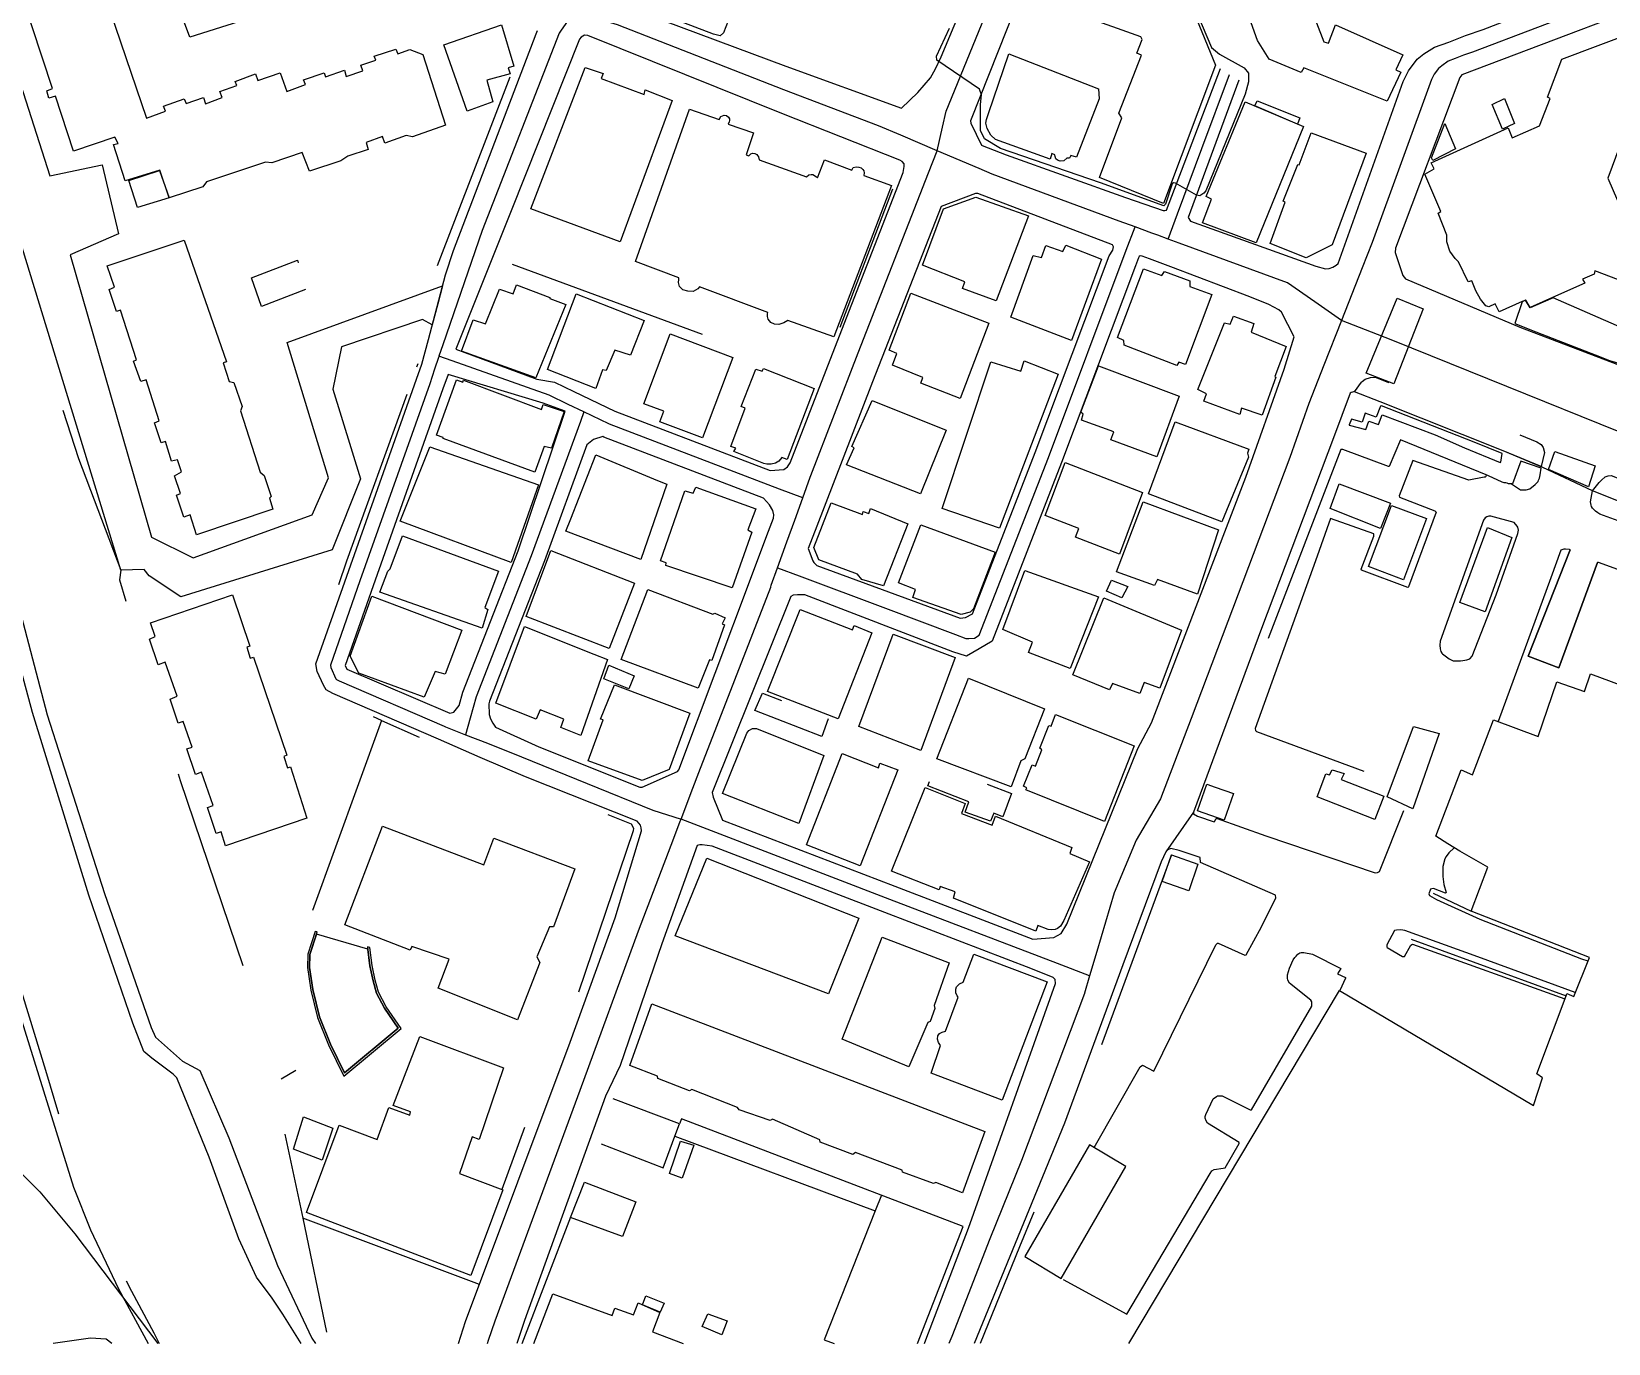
# Model space of a CAD drawing. Header units: millimetres. Extents: x 198785 to 203305, y 542885 to 545889.
# Drawn here: x 202246.4 to 202470.1, y 542885.3 to 543071.4 of the extents above; entities that cross this region are included whole.
import ezdxf

# ---------------------------------------------------------------- set-up
doc = ezdxf.new("R2010")
doc.units = ezdxf.units.MM
for name, pattern in [('FENCE_25K', [54.3, 28.7, -9.2, -16.4]), ('HIDDEN_BULD_25K', [28.8, 18.4, -10.4]), ('HIDDEN_IN_25K', [56.5, 36.5, -20])]:
    doc.linetypes.add(name, pattern=pattern)
for name, color, linetype in [('A0013111', 253, 'Continuous'), ('A0013114', 253, 'Continuous'), ('A0013117', 253, 'Continuous'), ('A0013118', 253, 'Continuous'), ('A0023211', 253, 'Continuous'), ('A0023214', 253, 'Continuous'), ('A0023217', 253, 'Continuous'), ('A0033324', 253, 'Continuous'), ('A0043325', 253, 'Continuous'), ('B0014111', 253, 'Continuous'), ('B0014112', 253, 'Continuous'), ('B0014113', 253, 'Continuous'), ('B0014115', 253, 'Continuous'), ('B0014116', 253, 'Continuous'), ('B0014118', 253, 'Continuous'), ('B0024120', 253, 'Continuous'), ('B0024127', 253, 'Continuous'), ('C0076117', 253, 'Continuous'), ('F0017111', 253, 'Continuous')]:
    doc.layers.add(name, color=color, linetype=linetype)

msp = doc.modelspace()

# ---------------------------------------------------------------- linework, layer by layer
at = {"layer": 'A0013111'}
msp.add_lwpolyline([(202119.01, 543335.29), (202135.07, 543283.25), (202154.18, 543223.68), (202169.13, 543180.92), (202179.47, 543149.84), (202181.52, 543142.33), (202184.05, 543133.53), (202185.51, 543128.6), (202190.06, 543113.24), (202194.48, 543098.33), (202196.58, 543091.22), (202200.51, 543078.34), (202205.87, 543060.81), (202211.03, 543043.7), (202212.27, 543039.57), (202218.32, 543019.44), (202224.87, 542997.43), (202231.9, 542974.75), (202240.82, 542944.55), (202248.15, 542921.14), (202252.37, 542907.48), (202254.82, 542901.41), (202258.79, 542893.04), (202263, 542885.31)], dxfattribs=at)
at = {"layer": 'A0013114'}
for points in [[(202431.51, 543038.23), (202431.75, 543038.5)], [(202440.94, 543036.79), (202441.3, 543036.31), (202457.52, 543029.47), (202471.31, 543024.19)], [(202602.75, 542885.31), (202592.86, 542941.47), (202589.44, 542958.76), (202588.68, 542960.21), (202588.1, 542960.8), (202586.72, 542961.38), (202584.09, 542962.46), (202574.81, 542966.09), (202548.63, 542976.21), (202529.81, 542983.23), (202528.87, 542980.72), (202525.13, 542982.33), (202518.76, 542985.06), (202486.66, 542998.81), (202486.27, 542998.96), (202474.98, 543003.42), (202467.86, 543006.23), (202460.82, 543009.57), (202455.17, 543011.93), (202437.73, 543018.87), (202434.1, 543020.27), (202433.95, 543020.27), (202433.79, 543020.25)]]:
    msp.add_lwpolyline(points, dxfattribs=at)
at = {"layer": 'A0013117'}
for points in [[(202512.17, 543164.64), (202451.79, 543141.61), (202385.41, 543117.4), (202380.13, 543115.24), (202379.47, 543114.73), (202378.56, 543113.39), (202377.32, 543111), (202377.03, 543110.13), (202376.99, 543109.7), (202377.05, 543109.19), (202388.43, 543081.48), (202388.45, 543081.15), (202388.43, 543080.95), (202384.8, 543071.83), (202379.63, 543058.74), (202379.69, 543058.38), (202381.19, 543055.29), (202381.28, 543055.21), (202384.7, 543053.88), (202401.61, 543047.87), (202406.95, 543046), (202407.2, 543046), (202407.44, 543046.03), (202415.08, 543066.15)], [(202365.24, 543117.38), (202343.38, 543109.07), (202340.2, 543102.97), (202327.56, 543076.78), (202327.61, 543076.75), (202333.76, 543073.82), (202353.41, 543066.5), (202369.83, 543060.53), (202372.16, 543062.75), (202373.95, 543064.84), (202374.66, 543066.12), (202375.48, 543067.78), (202380.74, 543080.48), (202380.81, 543080.89), (202380.89, 543081.45), (202380.84, 543082.01), (202378.62, 543088.4), (202368.48, 543114.47), (202367.31, 543116.24), (202365.24, 543117.38)], [(202431.75, 543038.5), (202441.01, 543064.32), (202441.76, 543065.82), (202442.98, 543067.48), (202443.92, 543068.21), (202445.45, 543069.18), (202447.49, 543069.88), (202449.85, 543070.81), (202452.35, 543071.66), (202488.25, 543085.65), (202515.01, 543095.36), (202532.71, 543102.15), (202534.83, 543103.57), (202535.15, 543104.08)], [(202532.66, 543096.5), (202531.64, 543096.79), (202484.84, 543078.72), (202449.29, 543065.24), (202449.03, 543064.87), (202439.91, 543040.68), (202439.87, 543040.05), (202440.94, 543036.79)], [(202306.98, 542885.31), (202308.01, 542888.44), (202322.85, 542928.03), (202329.2, 542945.69), (202332.95, 542958.03), (202332.93, 542958.42), (202332.83, 542958.83), (202332.32, 542959.37), (202316.48, 542965.67), (202310.09, 542968.44), (202304.16, 542971.01), (202289.15, 542977.48), (202288.24, 542978), (202287.84, 542978.66), (202286.94, 542980.6), (202286.78, 542981.7), (202291.14, 542994.12), (202301.03, 543022.08), (202301.8, 543024.22), (202302.72, 543027.69), (202305.16, 543036.86), (202306.27, 543040.32), (202318.03, 543071.05), (202318.21, 543071.56)], [(202324.85, 543070.86), (202324.41, 543070.59), (202324.15, 543070.3), (202314.45, 543045.98), (202306.62, 543026.33), (202318.09, 543022.06), (202320.63, 543021.66), (202323.36, 543020.34), (202329.19, 543017.54), (202351.19, 543009.15), (202353.14, 543009.29), (202353.65, 543009.66), (202354.06, 543010.22), (202361.69, 543029.94), (202370.08, 543051.41), (202370.23, 543052.24), (202370.2, 543052.63), (202369.91, 543052.97), (202369.62, 543053.14), (202352.86, 543059.76), (202325.33, 543070.83), (202324.85, 543070.86)], [(202417.67, 543064.47), (202410.51, 543045), (202410.84, 543044.5), (202428.6, 543038.13), (202429.98, 543037.74), (202430.49, 543037.79), (202431, 543037.96), (202431.51, 543038.23)], [(202380.34, 543048.41), (202375.44, 543046.56), (202365.72, 543021.69), (202360.13, 543007.22), (202357.83, 543001.25), (202356.6, 542998.08), (202357.26, 542996.33), (202357.41, 542996.09), (202357.82, 542995.63), (202378.17, 542988.19), (202378.9, 542988.26), (202379.89, 542988.79), (202388.81, 543011.7), (202399.28, 543039.57), (202399.82, 543040.36), (202399.89, 543040.85), (202399.78, 543041.14), (202380.66, 543048.41), (202380.34, 543048.41)], [(202403.69, 543039.56), (202403.55, 543039.46), (202403.47, 543039.3), (202403.02, 543038.16), (202392.54, 543010.27), (202382.69, 542984.93), (202380.84, 542983.85), (202379.04, 542982.79), (202377.12, 542983.42), (202356.11, 542991.49), (202355.07, 542991.49), (202354.46, 542991.45), (202354.15, 542991.25), (202343, 542963.46), (202343.12, 542962.81), (202344.43, 542959.55), (202368.9, 542950.17), (202388.47, 542942.66), (202391.43, 542942.88), (202392.5, 542943.46), (202393.3, 542944.77), (202403.34, 542969.7), (202405.31, 542973.32), (202418.69, 543008.2), (202424.09, 543023.48), (202425.52, 543028.07), (202423.75, 543031.57), (202423.36, 543031.93), (202421.93, 543032.66), (202419.23, 543033.75), (202408.04, 543038), (202404.99, 543039.16), (202403.96, 543039.55), (202403.69, 543039.56)], [(202305.52, 543022.76), (202304.79, 543020.73), (202294.91, 542992.79), (202290.94, 542981.49), (202291.18, 542980.96), (202305.75, 542974.69), (202306.33, 542974.83), (202307.07, 542975.78), (202307.6, 542977.67), (202315.44, 542997.74), (202322.13, 543017.56), (202319.02, 543018.68), (202305.52, 543022.76)], [(202433.79, 543020.25), (202433.62, 543020.21), (202433.46, 543020.08), (202431.12, 543013.75), (202420.9, 542986.74), (202411.25, 542960.65), (202407.32, 542955.05), (202406.66, 542953.62), (202401.25, 542939.01), (202399.2, 542933.46), (202392.95, 542916.57), (202380.16, 542885.31)], [(202327.47, 543013.93), (202326.15, 543013.52), (202325.2, 543012.79), (202319.18, 542996.32), (202311.39, 542976.4), (202311.28, 542976.01), (202311.37, 542974.54), (202311.54, 542973.88), (202311.86, 542973.27), (202312.24, 542972.74), (202318.37, 542969.95), (202332.72, 542964.21), (202333.06, 542964.21), (202338.04, 542966.42), (202338.26, 542966.69), (202348.56, 542994.1), (202350.74, 542999.89), (202351.66, 543002.35), (202351.71, 543002.86), (202351.56, 543003.44), (202351.13, 543004.26), (202350.27, 543005.22), (202327.61, 543013.86), (202327.47, 543013.93)], [(202341.23, 542956.01), (202340.84, 542955.94), (202335.83, 542942), (202329.94, 542924.73), (202327.85, 542920.4), (202316.37, 542888.58), (202315.25, 542885.31)], [(202373.08, 542885.31), (202373.29, 542885.83), (202379.32, 542901.67), (202391.66, 542936.35), (202391.64, 542936.91), (202391.37, 542937.2), (202388.2, 542938.48), (202367.47, 542946.43), (202343, 542955.82), (202341.57, 542956.01), (202341.23, 542956.01)]]:
    msp.add_lwpolyline(points, dxfattribs=at)
at = {"layer": 'A0013118'}
for points in [[(202252.38, 543105.09), (202265.75, 543097.38), (202273.44, 543077), (202287.84, 543081.73), (202286.73, 543088.53), (202297.21, 543083.11), (202296.03, 543079.22), (202268.91, 543070.59), (202258.88, 543097.56), (202253.49, 543101.11), (202236.75, 543096.78)], [(202235.8, 543092.21), (202249.01, 543050.92), (202256.43, 543052.48), (202258.77, 543042.69), (202251.93, 543039.73), (202263.43, 542999.68), (202269.38, 542996.74), (202286.24, 543002.83), (202288.57, 543008.1), (202282.69, 543027.29), (202304.75, 543035.33), (202304.75, 543035.33), (202304.07, 543032.78), (202303.28, 543029.8), (202301.88, 543030.54), (202290.38, 543026.66), (202289.19, 543020.65), (202293.11, 543007.93), (202289.07, 542997.88), (202267.6, 542991.23), (202263.13, 542994.21), (202262.39, 542995.1), (202259.11, 542995), (202234.58, 543075.09)], [(202227.53, 543044.21), (202225.23, 543053.85), (202219.07, 543081.4), (202216.69, 543088.07), (202218.5, 543088.7), (202222.22, 543077.25), (202228.86, 543048.69), (202230.94, 543040.98), (202233.1, 543032.64), (202234.46, 543028.13), (202242.08, 542999.57), (202248.67, 542974.48), (202256.77, 542949.12), (202263.4, 542930.11), (202264, 542928.75), (202267.87, 542925.33), (202270.32, 542924.01), (202274.44, 542914.47), (202281.33, 542896.35), (202286.19, 542886.05), (202286.69, 542885.31)], [(202284.66, 542885.31), (202282.07, 542889.48), (202280.55, 542891.73), (202278.36, 542894.7), (202275.85, 542900.17), (202271.61, 542911.71), (202267.04, 542923), (202266.51, 542923.52), (202263.5, 542925.77), (202262.38, 542926.72), (202260.82, 542930.76), (202254.57, 542948.9), (202246.59, 542974.82), (202240.3, 542998), (202230.42, 543034.4), (202228.5, 543040.98), (202225.8, 543041.25), (202224.56, 543041.93)], [(202452.76, 543008.53), (202452.74, 543008.27), (202452.62, 543008.18), (202452.49, 543008.16), (202450.31, 543007.75), (202442.36, 543010.56), (202440.44, 543005.53), (202440.46, 543005.33), (202445.5, 543003.39), (202445.65, 543003.2), (202441.77, 542992.65), (202441.64, 542992.51), (202435.09, 542995.01), (202435.03, 542995.11), (202436.83, 542999.83), (202436.85, 543000.14), (202430.67, 543002.32), (202428.55, 542996.31), (202420, 542972.52), (202420.06, 542972.23), (202420.18, 542972.13), (202435.43, 542966.49)], [(202474.98, 543003.42), (202475.29, 543002.89), (202475.39, 543002.21), (202475.41, 543001.88), (202475.39, 543001.55), (202475.35, 543001.17), (202475.22, 543001.01), (202475.06, 543000.91), (202474.62, 543000.87), (202468.9, 543002.95), (202468.59, 543003.12), (202468.28, 543003.34), (202468.07, 543003.53), (202467.85, 543003.78), (202467.7, 543004.03), (202467.66, 543004.23), (202467.56, 543004.66), (202467.86, 543006.23)], [(202453.43, 543002.66), (202453.16, 543002.64), (202452.85, 543002.56), (202452.62, 543002.39), (202452.39, 543002.1), (202446.26, 542984.9), (202446.2, 542984.33), (202446.26, 542983.83), (202446.32, 542983.46), (202446.47, 542983.23), (202446.57, 542983.11), (202447.52, 542982.43), (202448.09, 542982.14), (202448.71, 542982.14), (202449.12, 542982.14), (202449.45, 542982.16), (202450.01, 542982.26), (202450.46, 542982.43), (202450.77, 542982.8), (202454.16, 542991.49), (202457.28, 543000.18), (202457.34, 543000.66), (202457.24, 543001.09), (202457.15, 543001.24), (202456.76, 543001.73), (202453.43, 543002.66)], [(202485.27, 542990.07), (202468.71, 542996.09), (202468.56, 542996.08), (202463.06, 542981.14), (202458.72, 542982.77), (202464.7, 542997.87), (202464.57, 542997.93), (202464, 542997.98), (202463.77, 542997.96), (202463.36, 542997.84), (202461.94, 542993.9), (202454.49, 542973.51)], [(202411.25, 542960.65), (202411.25, 542960.41), (202411.82, 542960.1), (202414.17, 542959.31), (202414.21, 542959.36), (202414.46, 542959.78), (202414.6, 542959.78), (202421.53, 542957.33), (202437.02, 542952.04), (202437.35, 542952.1), (202437.62, 542952.27), (202441.07, 542960.92)], [(202397.16, 542913.08), (202403.7, 542924.52), (202404.01, 542924.76), (202405.62, 542923.94), (202414.41, 542941.84), (202414.64, 542942.09), (202414.76, 542942.09), (202418.55, 542940.39), (202418.74, 542940.41), (202420.92, 542944.41), (202422.92, 542948.53), (202422.86, 542948.88), (202412.25, 542953.54), (202412.2, 542954.25), (202409.21, 542955.24), (202408.05, 542955.49), (202407.61, 542955.32), (202407.32, 542955.05)], [(202448.22, 542955.62), (202447.45, 542954.92), (202447.08, 542954.36), (202446.89, 542954.03), (202446.63, 542952.94), (202446.6, 542951.54), (202446.77, 542950.42), (202447.08, 542949.25), (202447.02, 542949.19), (202445.28, 542949.83), (202445.08, 542949.81), (202444.85, 542949.73), (202444.64, 542949.07), (202444.71, 542948.86), (202445.7, 542948.26), (202451.88, 542945.5), (202466.3, 542939.86), (202467.2, 542939.56)], [(202286.65, 542943.75), (202285.63, 542940.54), (202285.58, 542938.63), (202286.03, 542935.43), (202287.01, 542931.53), (202288.56, 542927.64), (202290.72, 542923.24), (202298.85, 542929.98), (202296.73, 542933.03), (202295.64, 542935.12), (202295.16, 542936.83), (202294.73, 542938.92), (202294.41, 542941.46), (202294.1, 542941.55), (202294.43, 542938.87), (202294.87, 542936.76), (202295.36, 542935.01), (202296.48, 542932.87), (202298.45, 542930.03), (202290.82, 542923.71), (202288.83, 542927.77), (202287.3, 542931.63), (202286.32, 542935.49), (202285.88, 542938.64), (202285.93, 542940.49), (202286.94, 542943.67), (202286.65, 542943.75)], [(202465.39, 542935.08), (202451.58, 542940.14), (202441.24, 542943.86), (202440.66, 542943.96), (202440.05, 542943.94), (202439.74, 542943.86), (202438.66, 542941.86), (202438.68, 542941.57), (202438.72, 542941.45), (202440.91, 542940.19), (202441.16, 542940.17), (202442.08, 542941.81), (202442.33, 542941.92), (202463.92, 542934.21)], [(202392.75, 542894.37), (202401.8, 542889.46), (202413.6, 542909.42), (202413.85, 542909.79), (202414.18, 542909.98), (202415.48, 542910.16), (202415.76, 542910.22), (202417.73, 542913.68), (202417.72, 542913.83), (202413.26, 542916.57), (202413.03, 542916.9), (202412.93, 542917.25), (202412.93, 542917.5), (202412.99, 542917.79), (202414.04, 542920.01), (202414.5, 542920.32), (202414.66, 542920.42), (202414.89, 542920.45), (202415.34, 542920.45), (202419.3, 542918.44), (202419.48, 542918.46), (202428.02, 542933.17), (202428.04, 542933.44), (202428.02, 542933.75), (202427.9, 542934.01), (202424.89, 542936.43), (202424.63, 542936.84), (202424.58, 542937.13), (202424.58, 542937.58), (202424.89, 542938.53), (202425.37, 542939.73), (202425.62, 542940.05), (202425.82, 542940.24), (202426.05, 542940.51), (202426.34, 542940.69), (202426.53, 542940.75), (202426.92, 542940.78), (202428.15, 542940.51), (202432.17, 542938.5), (202431.7, 542937.72), (202432.81, 542937.23), (202432.83, 542937.12), (202432.01, 542935.36)]]:
    msp.add_lwpolyline(points, dxfattribs=at)
at = {"layer": 'A0023211'}
msp.add_lwpolyline([(202257.84, 542885.31), (202257.03, 542885.91), (202257, 542885.93), (202254.79, 542886.05), (202249.51, 542885.31)], dxfattribs=at)
at = {"layer": 'A0023214'}
msp.add_lwpolyline([(202596.63, 542969.04), (202583.32, 542972.56), (202569.47, 542976.22), (202532.94, 542991.3), (202487.8, 543008.09), (202439.52, 543027.59), (202437.33, 543028.43), (202432.25, 543030.39)], dxfattribs=at)
at = {"layer": 'A0023217'}
for points in [[(202374.9, 543054.47), (202375.66, 543057.82), (202376.18, 543060.11), (202384.59, 543080.71), (202384.62, 543080.91), (202384.66, 543081.47), (202384.64, 543081.75), (202383.53, 543084.94), (202374.75, 543107.9), (202373.38, 543111.45), (202370.9, 543117.9)], [(202545.68, 543104.54), (202533.81, 543100.02), (202450.82, 543068.45), (202449.57, 543068.02), (202448.39, 543067.56), (202447.37, 543067.21), (202446.48, 543066.54), (202446, 543066.17), (202445.4, 543065.35), (202445.02, 543064.6), (202436.61, 543041.46), (202435.19, 543037.86), (202432.25, 543030.39)], [(202323.38, 543074.22), (202321.45, 543071.42), (202321.27, 543071.17), (202310.36, 543043.15), (202304.77, 543026.97), (202304.2, 543025.35)], [(202374.9, 543054.47), (202369.72, 543056.69), (202366.57, 543058.03), (202353.13, 543063.13), (202329.55, 543072.32), (202326.04, 543073.4), (202323.38, 543074.22)], [(202407.64, 543041.96), (202408.98, 543045.52), (202412.45, 543054.81), (202416.37, 543065.31)], [(202355.84, 543005.24), (202356.9, 543008.18), (202356.98, 543008.42), (202363.71, 543025.82), (202373.68, 543051.35), (202374.9, 543054.47)], [(202402.96, 543043.68), (202400.7, 543044.51), (202382.68, 543051.14), (202380.83, 543051.94), (202374.9, 543054.47)], [(202352.26, 542995.32), (202355.34, 542994.17), (202367.58, 542989.58), (202377.49, 542985.86), (202378.94, 542985.32), (202379.38, 542985.32), (202380.18, 542985.36), (202380.86, 542985.75), (202390.68, 543010.99), (202401.71, 543040.36), (202402.96, 543043.68)], [(202407.64, 543041.96), (202406.18, 543042.49), (202405.33, 543042.81), (202402.96, 543043.68)], [(202432.25, 543030.39), (202428.45, 543033.03), (202424.57, 543035.74), (202409.23, 543041.37), (202407.64, 543041.96)], [(202432.25, 543030.39), (202429.76, 543024.07), (202427.61, 543018.61), (202424.91, 543010.97), (202410.92, 542973.97), (202406.56, 542962.55), (202403.12, 542956.7), (202399.98, 542949.2), (202397.54, 542940.9), (202396.52, 542937.43)], [(202304.2, 543025.35), (202304.14, 543025.17), (202303.6, 543023.51), (202302.91, 543021.41), (202293.02, 542993.46), (202288.83, 542981.51), (202288.88, 542981.18), (202289.61, 542979.6), (202289.68, 542979.48), (202290.05, 542979.27), (202304.96, 542972.85), (202305.16, 542972.77), (202307.99, 542971.65)], [(202324.77, 543017.45), (202322.55, 543018.51), (202319.86, 543019.81), (202306.11, 543024.67), (202304.2, 543025.35)], [(202324.77, 543017.45), (202324.28, 543016.1), (202317.31, 542997.03), (202309.5, 542977.03), (202308.65, 542974.01), (202307.99, 542971.65)], [(202355.84, 543005.24), (202352.52, 543006.5), (202328.4, 543015.7), (202328.33, 543015.74), (202324.77, 543017.45)], [(202352.26, 542995.32), (202353.59, 542999.01), (202354.69, 543002.07), (202355.84, 543005.24)], [(202338.56, 542959.66), (202340.24, 542964.05), (202341.1, 542966.3), (202351.28, 542992.6), (202351.36, 542992.84), (202352.26, 542995.32)], [(202307.99, 542971.65), (202311.09, 542970.43), (202315.94, 542968.52), (202334.55, 542960.96), (202338.56, 542959.66)], [(202311.1, 542885.31), (202311.26, 542885.77), (202312.19, 542888.51), (202324.25, 542921.24), (202332.51, 542943.85), (202337.53, 542956.98), (202338.45, 542959.38), (202338.56, 542959.66)], [(202396.52, 542937.43), (202391.94, 542939.19), (202368.18, 542948.3), (202342.89, 542958), (202338.56, 542959.66)], [(202396.52, 542937.43), (202395.81, 542935.01), (202395.78, 542934.93), (202386.87, 542911.26), (202382.36, 542900.15), (202376.97, 542886.27), (202376.56, 542885.31)]]:
    msp.add_lwpolyline(points, dxfattribs=at)
at = {"layer": 'A0033324', "linetype": 'HIDDEN_IN_25K', "flags": 128}
for points in [[(202461.05, 543011.7), (202460.55, 543009.68), (202455.17, 543011.93), (202437.73, 543018.87), (202434.1, 543020.27), (202435.06, 543021.66), (202435.18, 543021.75), (202435.62, 543022.07), (202436.36, 543022.33), (202437.03, 543022.36), (202438.83, 543021.67), (202448.5, 543017.82), (202456.3, 543014.71), (202459.93, 543013.19), (202460.55, 543012.82), (202460.86, 543012.37), (202461.05, 543011.7)], [(202519.03, 542987.3), (202518.76, 542985.06), (202486.66, 542998.81), (202486.27, 542998.96), (202474.98, 543003.42), (202467.86, 543006.23), (202468.81, 543007.44), (202469.13, 543007.74), (202469.63, 543008.21), (202470.07, 543008.38), (202470.48, 543008.42), (202476.08, 543006.21), (202487.8, 543001.59), (202494.6, 542998.68), (202515.92, 542989.54), (202518.54, 542988.48), (202518.87, 542987.87), (202519.03, 542987.3)]]:
    msp.add_lwpolyline(points, dxfattribs=at)
at = {"layer": 'A0043325'}
for points in [[(202443.81, 543032.06), (202439.68, 543021.43), (202435.76, 543022.95), (202440.15, 543033.55), (202443.81, 543032.06)], [(202468.23, 543009.8), (202467.29, 543006.82), (202461.61, 543009.27), (202462.49, 543011.83), (202468.23, 543009.8)]]:
    msp.add_lwpolyline(points, dxfattribs=at)
at = {"layer": 'B0014111'}
for points in [[(202311.88, 543061.4), (202308.22, 543060.08), (202304.93, 543069.52), (202313.08, 543072.33), (202314.86, 543066.47), (202314.04, 543066.25), (202314.33, 543065.4), (202311.02, 543064.49), (202311.88, 543061.4)], [(202397.88, 543061.83), (202394.64, 543053.55), (202393.84, 543053.83), (202393.67, 543053.42), (202393.28, 543053.43), (202392.85, 543053.06), (202392.36, 543052.99), (202391.95, 543053.13), (202391.74, 543053.33), (202391.64, 543053.65), (202391.6, 543053.9), (202391.15, 543054.09), (202390.94, 543053.27), (202383.18, 543056.07), (202382.52, 543056.7), (202382, 543057.66), (202381.81, 543058.4), (202381.89, 543058.93), (202382.18, 543059.76), (202385.08, 543068.22), (202397.76, 543063.25), (202397.88, 543061.83)], [(202327.22, 543064.71), (202333.34, 543062.48), (202333.49, 543063.1), (202337.32, 543061.6), (202329.91, 543041.57), (202317.25, 543046.23), (202324.97, 543066.27), (202327.53, 543065.42), (202327.22, 543064.71)], [(202426.87, 543057.9), (202420.16, 543041.44), (202412.52, 543044.26), (202413.82, 543047.6), (202413.05, 543048), (202418.56, 543061.4), (202426.87, 543057.9)], [(202435.73, 543054.12), (202430.93, 543041.15), (202427.23, 543039.31), (202422.11, 543041.31), (202424.27, 543047.19), (202423.96, 543047.33), (202426.04, 543052.53), (202426.26, 543052.49), (202427.93, 543057.04), (202435.73, 543054.12)], [(202387.83, 543045.24), (202383.25, 543033.2), (202378.48, 543034.94), (202378.84, 543035.87), (202372.79, 543038.24), (202375.8, 543046.22), (202380.4, 543047.9), (202387.83, 543045.24)], [(202393.14, 543041.11), (202398.21, 543039.11), (202393.96, 543027.58), (202385.35, 543030.86), (202388.5, 543039.61), (202389.68, 543039.33), (202390.33, 543041.05), (202392.73, 543040.2), (202393.14, 543041.11)], [(202404.16, 543037.75), (202406.76, 543036.81), (202407.15, 543037.34), (202410.73, 543036.03), (202410.72, 543035.23), (202413.83, 543034.07), (202410.14, 543024.15), (202409.16, 543024.47), (202408.88, 543024.02), (202401.4, 543026.92), (202401.39, 543027.58), (202400.45, 543027.97), (202404.16, 543037.75)], [(202419.79, 543029.96), (202419.44, 543028.75), (202424.39, 543026.72), (202422.78, 543022.47), (202422.95, 543022.35), (202420.99, 543016.99), (202418.07, 543017.95), (202417.82, 543017.05), (202412.7, 543018.94), (202413.11, 543020.02), (202411.89, 543020.62), (202415.67, 543030.06), (202416.46, 543029.88), (202416.94, 543031.03), (202419.79, 543029.96)], [(202409.23, 543019.66), (202406.05, 543011.07), (202399.53, 543013.49), (202399.93, 543014.63), (202395.38, 543016.28), (202395.62, 543017.12), (202395.28, 543017.4), (202397.76, 543023.99), (202409.23, 543019.66)], [(202419.03, 543011.02), (202415.28, 543001.85), (202404.88, 543005.84), (202408.67, 543016.03), (202419.09, 543012.17), (202418.93, 543011.58), (202419.03, 543011.02)], [(202340.67, 543006.75), (202349.17, 543003.7), (202348.02, 543000.69), (202348.62, 543000.39), (202345.83, 542992.47), (202336.41, 542995.66), (202336.46, 542996.04), (202335.66, 542996.32), (202339.1, 543006.23), (202340.3, 543005.93), (202340.67, 543006.75)], [(202439.21, 543004.51), (202437.8, 543000.91), (202430.65, 543003.73), (202431.9, 543007.24), (202439.21, 543004.51)], [(202359.88, 543004.56), (202364.28, 543002.88), (202364.4, 543003.29), (202365.2, 543003.04), (202365.44, 543003.73), (202370.72, 543001.58), (202367.27, 542992.76), (202364.22, 542993.66), (202363.58, 542994.44), (202358.11, 542996.47), (202357.42, 542998.2), (202359.88, 543004.56)], [(202444.29, 543002.3), (202441.03, 542993.61), (202436.06, 542995.5), (202439.36, 543004.16), (202444.29, 543002.3)], [(202456.39, 542999.63), (202452.61, 542989.06), (202449.04, 542990.41), (202452.94, 543001.04), (202456.39, 542999.63)], [(202328.12, 542982.31), (202324.37, 542971.54), (202321.5, 542972.68), (202321.96, 542973.84), (202318.56, 542975.2), (202318.01, 542973.84), (202312.3, 542976.12), (202316.38, 542986.99), (202326.2, 542983.07), (202328.12, 542982.31)], [(202402.1, 542885.31), (202431.97, 542935.38), (202459.46, 542919.06), (202460.76, 542922.98), (202459.95, 542923.55), (202464.09, 542934.63), (202464.21, 542934.95), (202465.19, 542934.52), (202467.4, 542940.05), (202450.63, 542946.6), (202452.98, 542952.86), (202451, 542953.99), (202449.01, 542955.14), (202447.31, 542956.19), (202445.62, 542957.26), (202449.23, 542966.66), (202450.82, 542965.95), (202453.79, 542973.77), (202460.13, 542971.41), (202462.77, 542979.17), (202466.69, 542977.79), (202467.56, 542980.27), (202476.34, 542977.04)], [(202336.89, 542966.73), (202333.04, 542965.15), (202325.39, 542967.93), (202327.51, 542973.76), (202327.14, 542973.85), (202329.12, 542978.72), (202339.81, 542974.69), (202336.89, 542966.73)], [(202446.12, 542971.81), (202442.36, 542961.16), (202438.73, 542962.84), (202442.45, 542972.81), (202446.12, 542971.81)], [(202358.8, 542968.69), (202355.29, 542959.04), (202344.43, 542963.32), (202347.91, 542971.87), (202348.18, 542972.25), (202348.72, 542972.52), (202349.25, 542972.53), (202358.8, 542968.69)], [(202432.61, 542966.14), (202432.21, 542965.31), (202438.25, 542962.95), (202436.99, 542959.64), (202428.8, 542962.86), (202430.04, 542966.1), (202430.54, 542965.96), (202430.9, 542966.69), (202432.61, 542966.14)], [(202332.13, 542905.38), (202330.27, 542900.48), (202322.9, 542903.18), (202324.86, 542908.17), (202332.13, 542905.38)]]:
    msp.add_lwpolyline(points, dxfattribs=at)
at = {"layer": 'B0014112'}
for points in [[(202333.32, 543030.4), (202331.39, 543025.5), (202329.15, 543026.18), (202327.95, 543023.29), (202327.44, 543023.41), (202326.5, 543020.75), (202319.63, 543023.43), (202323.68, 543034.18), (202333.32, 543030.4)], [(202382.23, 543030.04), (202378.17, 543019.34), (202372.57, 543021.53), (202372.88, 543022.33), (202368.54, 543024.09), (202369.19, 543025.74), (202368.1, 543026.21), (202371.15, 543034.27), (202382.23, 543030.04)], [(202350.25, 543023.61), (202357.44, 543020.78), (202353.63, 543010.68), (202352.88, 543010.96), (202352.45, 543010.47), (202351.95, 543010.16), (202351.36, 543010.01), (202350.74, 543010.02), (202350.29, 543010.13), (202346.07, 543011.82), (202346.32, 543012.31), (202345.63, 543012.55), (202347.68, 543017.99), (202347.08, 543018.2), (202349.16, 543023.51), (202350.06, 543023.22), (202350.25, 543023.61)], [(202404.04, 543006.03), (202400.74, 542997.27), (202394.53, 542999.65), (202394.97, 543000.9), (202390.19, 543002.74), (202393.04, 543010.24), (202404.04, 543006.03)], [(202414.82, 543000.69), (202411.8, 542991.59), (202406.14, 542993.68), (202405.74, 542992.81), (202400.35, 542994.76), (202404.09, 543004.69), (202414.82, 543000.69)], [(202311.18, 542989.4), (202310.33, 542986.75), (202295.82, 542991.89), (202296.96, 542994.87), (202297.31, 542995.18), (202299.03, 542999.86), (202312.65, 542994.87), (202310.71, 542989.68), (202311.18, 542989.4)], [(202379.57, 542989.02), (202378.29, 542988.72), (202371.46, 542991.13), (202371.83, 542992.24), (202369.42, 542993.21), (202372.59, 543001.4), (202383.14, 542997.56), (202380.06, 542989.5), (202379.57, 542989.02)], [(202331.97, 542993.13), (202328.39, 542983.87), (202316.58, 542988.42), (202320.1, 542997.76), (202331.97, 542993.13)], [(202397.77, 542991.21), (202393.77, 542981.05), (202387.85, 542983.3), (202388.42, 542984.77), (202384.21, 542986.56), (202387.33, 542994.93), (202397.77, 542991.21)], [(202307.46, 542986.49), (202305.11, 542980.24), (202303.71, 542980.63), (202302.12, 542976.98), (202292.87, 542980.36), (202291.64, 542982.77), (202294.7, 542991.29), (202307.46, 542986.49)], [(202333.83, 542992.27), (202343.05, 542988.75), (202343.34, 542988.89), (202344.84, 542988.25), (202344.39, 542987.36), (202344.72, 542987.24), (202342.93, 542982.17), (202342.62, 542982.25), (202341, 542978.23), (202330.07, 542982.31), (202333.83, 542992.27)], [(202409.54, 542986.47), (202406.47, 542978.27), (202404.25, 542979.07), (202403.63, 542977.49), (202399.75, 542978.9), (202399.35, 542978.03), (202394.15, 542980.15), (202398.52, 542991.06), (202409.54, 542986.47)]]:
    msp.add_lwpolyline(points, dxfattribs=at)
at = {"layer": 'B0014113'}
for points in [[(202429.72, 543069.92), (202430.4, 543069.73), (202431.38, 543072.34), (202440.96, 543068.08), (202439.97, 543065.98), (202440.65, 543065.65), (202438.73, 543061.5), (202426.88, 543066.23), (202426.54, 543065.6), (202421.97, 543067.48), (202420.33, 543070.11), (202414.06, 543087.7), (202421.78, 543090.55), (202429.72, 543069.92)], [(202414.37, 543066.62), (202406.99, 543047.01), (202397.92, 543050.7), (202401.11, 543059.15), (202400.65, 543059.83), (202403.86, 543068.02), (202403.21, 543068.34), (202403.97, 543070.26), (202403.76, 543070.62), (202395.7, 543073.5), (202397.75, 543078.83), (202403.71, 543081.56), (202408.98, 543079.79), (202414.37, 543066.62)], [(202339.75, 543060.36), (202343.96, 543058.9), (202344.22, 543059.35), (202344.68, 543059.51), (202345.01, 543059.46), (202345.28, 543059.23), (202345.43, 543059), (202345.43, 543058.75), (202345.39, 543058.57), (202345.27, 543058.26), (202348.86, 543057.03), (202347.82, 543053.9), (202348.2, 543053.74), (202348.46, 543054.06), (202348.72, 543054.12), (202349.04, 543054.11), (202349.31, 543053.96), (202349.43, 543053.82), (202349.57, 543053.6), (202349.63, 543053.18), (202356.36, 543050.79), (202356.69, 543051.06), (202357, 543051.12), (202357.26, 543051.12), (202357.79, 543050.78), (202357.93, 543050.63), (202358.92, 543053.18), (202362.79, 543051.72), (202362.96, 543052.09), (202363.41, 543052.2), (202363.8, 543052.17), (202364.11, 543052.05), (202364.37, 543051.84), (202364.5, 543051.64), (202364.56, 543051.34), (202364.48, 543050.95), (202368.43, 543049.54), (202360.23, 543028.09), (202353.73, 543030.4), (202353.14, 543030.06), (202352.45, 543029.84), (202351.82, 543029.9), (202351.31, 543030.1), (202350.93, 543030.59), (202350.82, 543030.98), (202350.83, 543031.33), (202350.88, 543031.54), (202341.2, 543035.18), (202340.94, 543034.88), (202340.27, 543034.54), (202339.52, 543034.55), (202338.81, 543034.77), (202338.36, 543035.22), (202338.2, 543035.77), (202338.23, 543036.21), (202338.26, 543036.45), (202332.12, 543038.75), (202339.75, 543060.36)], [(202315.21, 543035.46), (202319.93, 543033.67), (202319.96, 543033.53), (202322.24, 543032.68), (202317.96, 543022.26), (202307.4, 543026.07), (202309.08, 543030.49), (202310.81, 543029.94), (202312.82, 543034.87), (202314.73, 543034.18), (202315.21, 543035.46)], [(202345.93, 543025.16), (202341.63, 543013.74), (202335.55, 543016.03), (202336.11, 543017.53), (202333.3, 543018.58), (202337.04, 543028.51), (202345.93, 543025.16)], [(202387.24, 543024.66), (202392.05, 543022.78), (202383.75, 543000.96), (202375.61, 543003.74), (202382.52, 543024.52), (202386.75, 543023.23), (202387.24, 543024.66)], [(202306.72, 543021.99), (202307.61, 543021.68), (202307.71, 543021.95), (202318.75, 543017.76), (202319, 543018.49), (202321.98, 543017.48), (202320.17, 543012.29), (202319.16, 543012.53), (202317.82, 543008.9), (202304.8, 543013.66), (202304.82, 543013.83), (202303.88, 543014.14), (202306.72, 543021.99)], [(202376.15, 543014.86), (202372.52, 543005.8), (202362.01, 543009.95), (202363.12, 543012.36), (202362.81, 543012.51), (202365.67, 543019.06), (202376.15, 543014.86)], [(202318.34, 543007.09), (202314.49, 542996.08), (202298.74, 543001.95), (202298.93, 543002.42), (202302.86, 543012.36), (202302.91, 543012.48), (202318.34, 543007.09)], [(202336.57, 543007.17), (202332.88, 542996.5), (202322.22, 543000.53), (202322.91, 543002.29), (202326.46, 543011.33), (202335.21, 543007.73), (202336.57, 543007.17)], [(202355.48, 542989.42), (202362.89, 542986.51), (202363.12, 542987.12), (202365.63, 542986.12), (202360.85, 542973.91), (202350.81, 542977.8), (202355.48, 542989.42)], [(202377.44, 542982.6), (202372.56, 542969.39), (202363.78, 542972.83), (202368.64, 542985.93), (202377.44, 542982.6)], [(202386.77, 542967.93), (202385.37, 542964.25), (202374.84, 542968.21), (202379.32, 542979.67), (202390.14, 542975.34), (202387.31, 542968.23), (202386.77, 542967.93)], [(202391.68, 542974.5), (202402.83, 542970.08), (202398.62, 542959.32), (202387.48, 542963.81), (202387.61, 542964.12), (202387.13, 542964.36), (202388.36, 542967.4), (202388.86, 542967.19), (202389.73, 542969.51), (202389.44, 542969.73), (202390.72, 542972.98), (202391.06, 542972.84), (202391.68, 542974.5)], [(202361.41, 542969.01), (202366.55, 542966.94), (202366.77, 542967.61), (202369.32, 542966.66), (202363.96, 542953.03), (202356.38, 542956.05), (202361.41, 542969.01)], [(202378.34, 542960.48), (202382.68, 542958.82), (202383.19, 542960.1), (202393.99, 542955.67), (202393.72, 542954.81), (202396.49, 542953.6), (202392.85, 542945.3), (202392.4, 542944.51), (202391.98, 542944.15), (202391.63, 542944.01), (202391.15, 542943.98), (202390.62, 542944.03), (202389.16, 542944.57), (202388.9, 542943.79), (202377.23, 542948.49), (202377.45, 542949.35), (202375.34, 542950.14), (202375.17, 542949.63), (202368.41, 542952.3), (202373.18, 542964.16), (202378.85, 542961.91), (202378.34, 542960.48)], [(202363.79, 542945.63), (202359.49, 542934.89), (202337.74, 542943.12), (202342.24, 542954.15), (202363.79, 542945.63)], [(202373.58, 542930.81), (202370.87, 542924.53), (202361.43, 542928.46), (202367.08, 542942.92), (202376.59, 542939.29), (202374.45, 542933.22), (202374.57, 542932.84), (202373.92, 542930.96), (202373.58, 542930.81)], [(202390.49, 542936.58), (202384.09, 542919.8), (202374.03, 542923.65), (202375.37, 542927.59), (202375.06, 542927.98), (202374.95, 542928.49), (202374.99, 542928.95), (202375.22, 542929.27), (202375.58, 542929.46), (202376.08, 542929.62), (202377.89, 542934.41), (202377.72, 542934.63), (202377.54, 542935.02), (202377.54, 542935.58), (202377.64, 542935.91), (202378.07, 542936.31), (202378.59, 542936.54), (202380.07, 542940.52), (202390.49, 542936.58)], [(202334.44, 542933.47), (202381.66, 542915.38), (202378.5, 542906.65), (202374.68, 542908.16), (202374.38, 542908), (202369.99, 542909.59), (202369.92, 542909.89), (202363.29, 542912.37), (202362.91, 542912.13), (202358.31, 542913.86), (202358.25, 542914.17), (202351.53, 542917.1), (202351.19, 542916.91), (202346.79, 542918.46), (202346.59, 542918.78), (202340.08, 542921.32), (202339.76, 542921.14), (202335.25, 542922.88), (202335.21, 542923.23), (202331.28, 542924.73), (202334.44, 542933.47)]]:
    msp.add_lwpolyline(points, dxfattribs=at)
at = {"layer": 'B0014115'}
for points in [[(202250.97, 543093.69), (202262.72, 543059.12), (202265.42, 543060.09), (202265.15, 543060.82), (202268.1, 543061.84), (202268.38, 543061.18), (202270.82, 543062.05), (202271.12, 543061.14), (202273.46, 543062.03), (202273.16, 543062.88), (202275.54, 543063.74), (202275.3, 543064.32), (202278.21, 543065.37), (202278.51, 543064.45), (202281.7, 543065.52), (202282.65, 543062.87), (202285.28, 543063.86), (202285.03, 543064.54), (202287.93, 543065.51), (202288.15, 543064.98), (202290.82, 543065.89), (202291.06, 543065), (202293.45, 543065.8), (202293.12, 543066.61), (202295.29, 543067.35), (202295.04, 543067.92), (202298.12, 543068.91), (202298.39, 543068.21), (202300.1, 543068.82), (202301.95, 543068.12), (202305.16, 543058.12), (202300.45, 543056.47), (202299.58, 543056.66), (202296.55, 543055.54), (202296.2, 543056.49), (202293.9, 543055.67), (202294.18, 543054.64), (202291.28, 543053.73), (202290.32, 543053.04), (202285.86, 543051.58), (202284.81, 543054.21), (202280.53, 543052.75), (202279.62, 543052.84), (202271.25, 543050.07), (202270.72, 543049.37), (202265.96, 543047.8)], [(202265.96, 543047.8), (202264.64, 543051.72), (202259.7, 543050.22), (202258.06, 543055.38), (202258.7, 543055.52), (202258.26, 543056.41), (202252.41, 543054.42), (202249.84, 543062.24), (202248.91, 543061.95), (202248.59, 543062.99), (202249.43, 543063.3), (202245.08, 543076.54)], [(202473.5, 543035.43), (202468.2, 543037.46), (202468.08, 543036.97), (202466.44, 543036.27), (202466.74, 543035.69), (202462.18, 543033.65), (202459.02, 543032.23), (202458.38, 543033.31), (202457.89, 543033.09), (202454.61, 543031.62), (202454.03, 543032.77), (202453.15, 543032.35), (202452.7, 543032.48), (202451.97, 543033.42), (202451.3, 543034.59), (202450.75, 543036.05), (202450.23, 543035.87), (202448.83, 543038.72), (202448.37, 543039.2), (202447.63, 543040.25), (202447.18, 543041.58), (202447.17, 543042.49), (202445.95, 543045.61), (202446.34, 543045.87), (202444.08, 543051.16), (202445.4, 543051.93), (202444.96, 543052.77), (202455.88, 543057.74), (202456.43, 543056.3), (202460.34, 543058), (202461.84, 543061.91), (202461.46, 543062.07), (202463.49, 543067.49), (202473.81, 543071.33)], [(202471.73, 543055.2), (202470.04, 543050.58), (202471.39, 543047.43)], [(202268.09, 543041.79), (202274.1, 543024.56), (202273.62, 543024.41), (202274.47, 543021.76), (202275.13, 543021.59), (202276.32, 543018.2), (202276.09, 543017.61), (202278.86, 543008.91), (202279.44, 543008.4), (202280.41, 543005.45), (202280.18, 543005.21), (202280.66, 543003.62), (202269.84, 543000.01), (202268.94, 543002.83), (202268.06, 543002.52), (202266.99, 543005.63), (202267.58, 543005.88), (202266.73, 543008.37), (202267.72, 543008.93), (202267.14, 543010.65), (202266.31, 543010.47), (202265.43, 543013.25), (202264.8, 543013.07), (202263.89, 543015.91), (202264.55, 543016.19), (202262.69, 543022), (202261.92, 543021.77), (202260.88, 543024.64), (202261.34, 543024.84), (202259.05, 543031.85), (202258.47, 543031.67), (202257.43, 543034.79), (202258.2, 543035.15), (202257.15, 543038.14), (202268.09, 543041.79)], [(202276.96, 542984.05), (202277.44, 542982.5), (202277.92, 542982.67), (202282.67, 542968.74), (202282.22, 542968.56), (202282.73, 542966.94), (202283.19, 542967.09), (202285.48, 542959.82), (202273.97, 542955.89), (202273.34, 542957.88), (202272.64, 542957.62), (202271.37, 542961.34), (202272.21, 542961.62), (202270.55, 542966.33), (202269.69, 542966.03), (202268.44, 542969.64), (202269.2, 542969.87), (202267.94, 542973.53), (202267.23, 542973.29), (202266.11, 542976.69), (202267.11, 542977.1), (202265.41, 542981.96), (202264.39, 542981.55), (202263.16, 542985.22), (202263.95, 542985.57), (202263.32, 542987.52), (202274.95, 542991.5), (202277.42, 542984.19), (202276.96, 542984.05)], [(202296.2, 542958.66), (202310.59, 542953.19), (202312.02, 542956.98), (202323.49, 542952.62), (202320.45, 542944.39), (202319.89, 542944.4), (202318.11, 542940.15), (202318.52, 542939.34), (202315.35, 542931.21), (202304.09, 542935.7), (202305.65, 542939.82), (202300.36, 542941.6), (202300.15, 542941.07), (202290.87, 542944.7), (202296.2, 542958.66)], [(202313.36, 542924.38), (202309.94, 542914.22), (202308.93, 542914.62), (202307.15, 542909.39), (202313.3, 542907.12), (202308.73, 542894.93), (202285.45, 542903.86), (202290.08, 542916.29), (202295.48, 542914.25), (202297.12, 542918.76), (202300.09, 542917.67), (202300.18, 542918.16), (202297.71, 542919.06), (202301.53, 542928.85), (202313.36, 542924.38)], [(202317.69, 542885.31), (202320.38, 542892.34)], [(202320.38, 542892.34), (202328.81, 542889.25), (202329.17, 542890.31), (202331.81, 542889.36), (202332.49, 542891.05), (202335.57, 542889.69), (202334.53, 542886.96), (202338.87, 542885.31)]]:
    msp.add_lwpolyline(points, dxfattribs=at)
at = {"layer": 'B0014116', "linetype": 'HIDDEN_BULD_25K', "flags": 128}
for points in [[(202426.33, 543059.13), (202426.01, 543058.27), (202419.94, 543060.87), (202420.26, 543061.58), (202426.33, 543059.13)], [(202456.77, 543058.33), (202455.09, 543057.56), (202453.63, 543061.04), (202455.35, 543061.87), (202456.77, 543058.33)], [(202448.43, 543054.75), (202445.18, 543053.09), (202444.99, 543053.46), (202446.92, 543058.34), (202448.43, 543054.75)], [(202265.96, 543047.8), (202261.45, 543046.45), (202260.25, 543050.27), (202264.58, 543051.67), (202265.96, 543047.8)], [(202285.31, 543034.78), (202279.04, 543032.38), (202277.62, 543036.44), (202284.14, 543038.97), (202285.31, 543034.78)], [(202331.9, 542979.99), (202331.14, 542978.14), (202327.61, 542979.58), (202328.34, 542981.53), (202331.9, 542979.99)], [(202359.41, 542973.88), (202358.51, 542971.38), (202349.03, 542975.1), (202350.1, 542977.54), (202359.41, 542973.88)], [(202385.46, 542963.33), (202384.2, 542959.99), (202382.92, 542960.52), (202382.47, 542959.4), (202378.86, 542960.67), (202379.37, 542962.15), (202373.58, 542964.41), (202374.65, 542967.41), (202385.46, 542963.33)], [(202289.16, 542915.86), (202287.65, 542911.32), (202283.61, 542912.87), (202285.02, 542917.43), (202289.16, 542915.86)], [(202340.38, 542913.41), (202338.7, 542908.77), (202336.92, 542909.42), (202338.49, 542914.02), (202340.38, 542913.41)], [(202336.16, 542891.04), (202335.59, 542889.73), (202333.1, 542890.79), (202333.58, 542892.08), (202336.16, 542891.04)], [(202345.11, 542888.53), (202344.37, 542886.54), (202341.54, 542887.71), (202342.35, 542889.5), (202345.11, 542888.53)]]:
    msp.add_lwpolyline(points, dxfattribs=at)
at = {"layer": 'B0014118', "linetype": 'HIDDEN_BULD_25K', "flags": 128}
msp.add_lwpolyline([(202401.96, 542992.68), (202401.07, 542991.07), (202398.9, 542992), (202399.6, 542993.55), (202401.96, 542992.68)], dxfattribs=at)
at = {"layer": 'B0024120', "linetype": 'FENCE_25K', "flags": 128}
for points in [[(201770.4, 544504.36), (201770.4, 544504.36), (201785.33, 544455.28), (201794.41, 544425.75), (201798.99, 544407.61), (201804.28, 544388.14), (201811.12, 544360.89), (201815.83, 544339.85), (201818.79, 544329.36), (201823.44, 544313.52), (201829.51, 544293.62), (201835.65, 544273.22), (201842.03, 544253.2), (201847.91, 544232.99), (201854.47, 544211.69), (201860.54, 544191.32), (201866.45, 544171.79), (201873.21, 544148.85), (201884.3, 544113.4), (201890.46, 544093.16), (201896.63, 544072.98), (201906.2, 544042.15), (201917.08, 544007.6), (201925.07, 543981.12), (201935.52, 543946.69), (201952.76, 543888.69), (202003.01, 543719.21), (202021.36, 543659.94), (202035.29, 543613.52), (202041.54, 543592.48), (202052.13, 543557.91), (202057.13, 543541.64), (202063.59, 543519.77), (202070.8, 543495.4), (202079.08, 543469.48), (202086.08, 543446.97), (202094.08, 543420.34), (202102.04, 543394.6), (202109.51, 543369.26), (202116.78, 543345.59), (202123.65, 543322.06), (202130.2, 543300.78), (202138.06, 543275.83), (202143.95, 543256.7), (202149.73, 543239.71), (202157.64, 543215.97), (202164.25, 543196.45), (202171.6, 543176.01), (202176.37, 543161.61), (202178.79, 543153.85), (202185.31, 543130.8), (202191.15, 543111.62), (202197.51, 543090.01), (202202.97, 543073.05), (202207.04, 543059.94), (202210.63, 543047.74), (202211.02, 543046.42), (202214.38, 543035.18), (202218.91, 543021.16), (202222.62, 543008.94), (202226.97, 542995.09), (202230.29, 542984.14), (202233.12, 542974.1), (202236.73, 542961.8), (202240.86, 542948.7), (202245.18, 542934.56), (202248.42, 542924.06), (202250.67, 542916.58), (202254.08, 542906.51), (202256.84, 542900.24), (202260.59, 542892.72), (202263.76, 542886.82), (202264.52, 542885.31)], [(202280.65, 543086.93), (202279.07, 543087.13), (202276.78, 543088.29), (202275.44, 543092.35), (202269.65, 543096.02), (202250.23, 543107.14), (202239.75, 543112.96), (202238.47, 543113.32), (202237.08, 543113.44), (202236.35, 543113.32), (202222.24, 543107.54), (202221.96, 543107.26), (202222.39, 543105.36), (202236.49, 543062.24), (202246.38, 543031.81), (202253.08, 543010.81), (202259.11, 542995), (202258.89, 542993.6), (202267.51, 542965.15), (202281.85, 542922.8), (202280.79, 542922.19), (202284.93, 542903.1), (202288.5, 542885.68), (202289.27, 542885.31)], [(202304.04, 543038.2), (202316.74, 543071.2), (202316.83, 543071.72), (202316.68, 543072.42), (202297.64, 543082.27)], [(202314.61, 543038.39), (202358.35, 543022.3), (202358.43, 543022.34), (202360.5, 543027.78), (202368.61, 543049.06)], [(202301.24, 543024.26), (202301.06, 543023.78)], [(202299.67, 543019.92), (202291.13, 542996.27), (202285.29, 542979.22), (202285.29, 542978.83), (202285.41, 542978.52), (202296.01, 542973.73), (202296.09, 542973.69), (202301.4, 542971.29)], [(202432.13, 543012.09), (202417.39, 542973.61), (202414.33, 542964.21)], [(202296.09, 542973.69), (202285.77, 542945.23), (202284.71, 542938.36), (202287.95, 542926.38), (202281.85, 542922.8)], [(202324.08, 542935.18), (202331.83, 542958.06), (202331.86, 542958.37), (202331.54, 542958.96), (202309.56, 542967.75)], [(202408.11, 542954.61), (202395.82, 542921.22), (202386.58, 542899.02), (202380.97, 542885.31)], [(202313.18, 542907.17), (202316.42, 542915.98)], [(202309.97, 542893.66), (202284.93, 542903.1)], [(202316.04, 542885.31), (202322.93, 542903.27)]]:
    msp.add_lwpolyline(points, dxfattribs=at)
at = {"layer": 'B0024127'}
for points in [[(202413.13, 542964.63), (202414.33, 542964.21), (202416.91, 542963.32), (202415.6, 542959.54), (202411.82, 542960.85), (202413.13, 542964.63)], [(202408.11, 542954.61), (202411.89, 542953.3), (202410.59, 542949.52), (202406.81, 542950.83), (202408.11, 542954.61)]]:
    msp.add_lwpolyline(points, dxfattribs=at)
at = {"layer": 'C0076117'}
for points in [[(202462.27, 543033.64), (202459.01, 543032.2), (202458.36, 543033.28), (202457.88, 543033.06), (202456.84, 543029.97), (202459.8, 543028.78), (202469.1, 543025.2), (202470.27, 543024.75), (202472.32, 543024.13), (202474.05, 543023.75), (202476.04, 543023.71), (202483.37, 543023.7), (202488.25, 543023.77), (202489.01, 543025.02), (202489.01, 543027.16), (202488.55, 543028.64), (202487.46, 543029), (202475.87, 543028.53), (202472.03, 543029.38), (202462.27, 543033.64)], [(202437.91, 543018.28), (202437.77, 543018.26), (202437.18, 543016.71), (202435.61, 543017.27), (202435.2, 543015.96), (202433.64, 543016.43), (202433.32, 543015.6), (202433.32, 543015.54), (202435.71, 543014.94), (202436.13, 543016.12), (202437.47, 543015.67), (202438.02, 543017.04), (202445.52, 543014.19), (202449.69, 543012.36), (202454.75, 543010.26), (202454.84, 543010.29), (202455.05, 543011.53), (202451.07, 543013.16), (202437.91, 543018.28)], [(202456.36, 543007.22), (202457.65, 543006.4), (202457.98, 543006.38), (202458.43, 543006.38), (202458.97, 543006.55), (202459.7, 543007.13), (202460.12, 543007.56), (202460.2, 543007.74), (202460.34, 543008.03), (202460.43, 543008.51), (202460.57, 543009.46), (202457.68, 543010.47), (202456.49, 543007.25), (202455.94, 543007.25), (202455.76, 543007.31), (202455.55, 543007.36), (202455.34, 543007.39), (202455.04, 543007.48), (202453.11, 543008.38), (202452.76, 543008.53), (202440.62, 543013.46), (202439.01, 543009.7), (202438.9, 543009.69), (202432.45, 543012.09), (202432.31, 543012.09), (202432.13, 543012.09)], [(202464.7, 542997.87), (202458.72, 542982.77), (202463.06, 542981.14), (202468.56, 542996.08)], [(202445.25, 542949.17), (202450.63, 542946.6)], [(202286.85, 542943.38), (202285.93, 542940.49), (202285.88, 542938.64), (202286.32, 542935.49), (202287.3, 542931.63), (202288.83, 542927.77), (202290.82, 542923.71), (202298.45, 542930.03), (202296.48, 542932.87), (202295.36, 542935.01), (202294.87, 542936.76), (202294.43, 542938.87), (202294.14, 542941.22), (202286.85, 542943.38)], [(202442.12, 542942.67), (202464.09, 542934.63)], [(202338.36, 542916.48), (202328.95, 542920.02)], [(202372.12, 542885.31), (202378.59, 542901.89), (202338.62, 542917.17), (202338.36, 542916.48)], [(202327.22, 542913.6), (202336.01, 542910.22), (202337.69, 542914.7)], [(202337.69, 542914.7), (202338.36, 542916.48)], [(202337.69, 542914.7), (202366.1, 542904.11)], [(202396.48, 542913.47), (202387.35, 542897.66), (202392.5, 542894.51), (202401.66, 542910.39), (202396.48, 542913.47)], [(202366.98, 542906.32), (202366.1, 542904.11)], [(202366.1, 542904.11), (202358.88, 542885.82), (202360.28, 542885.31)]]:
    msp.add_lwpolyline(points, dxfattribs=at)
at = {"layer": 'F0017111'}
for points, elevation in [([(202409.29, 543079.75), (202413.81, 543069.14), (202414.93, 543068.17), (202418.43, 543066.25), (202419.07, 543065.5), (202419.07, 543064.25), (202418.6, 543062.53), (202413.01, 543048.78), (202412.74, 543048.47), (202412.16, 543048.09), (202411.7, 543048.19), (202408.7, 543049.86), (202408.41, 543049.91), (202408.23, 543049.77), (202407.29, 543046.91), (202407.05, 543046.65), (202398.06, 543049.94), (202383.89, 543054.8), (202381.6, 543056.18), (202381.02, 543057.34), (202381.02, 543061.04), (202381.16, 543062.42), (202380.89, 543063.2), (202374.86, 543067.35), (202374.79, 543067.89), (202376.63, 543071.87)], 20), ([(202346.91, 543077.22), (202344.59, 543071.21), (202344.12, 543070.8), (202343.15, 543071), (202331.17, 543075.62)], 20), ([(202217.33, 542885.31), (202214.3, 542899.62), (202214.32, 542901.32), (202214.68, 542902.07), (202217.55, 542904.99), (202224.31, 542911.03), (202226.95, 542913.02), (202228.52, 542913.66), (202230.89, 542913.78), (202234.61, 542913.27), (202239.05, 542912.13), (202242.68, 542910.85), (202244.83, 542909.6), (202247.63, 542906.8), (202252.58, 542900.87), (202264.37, 542885.31)], 30)]:
    msp.add_lwpolyline(points, dxfattribs=dict(at, elevation=elevation))

doc.saveas('drawing.dxf')
